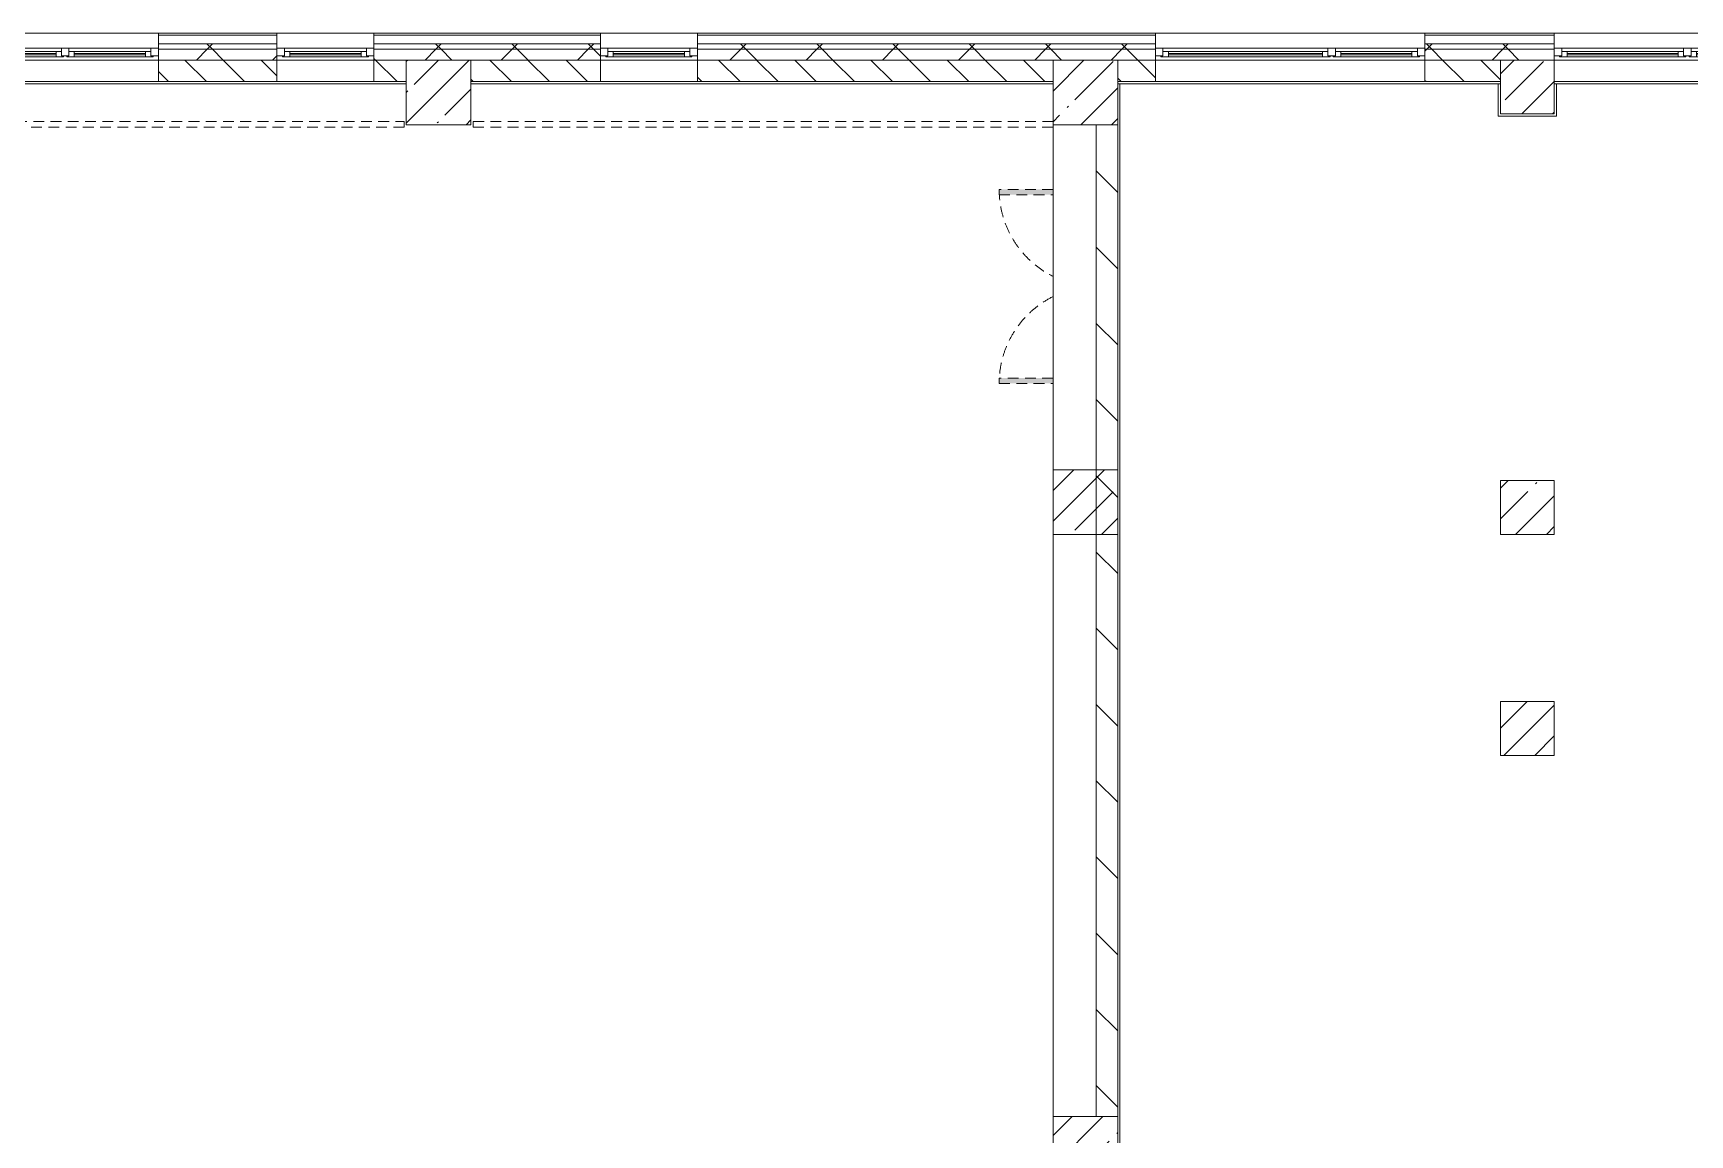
# Model space of a CAD drawing. Header units: millimetres. Extents: x 2623 to 211276, y -8553 to 29000.
# Drawn here: x 140964 to 156334, y 17129 to 27350 of the extents above; entities that cross this region are included whole.
import ezdxf

# ---------------------------------------------------------------- set-up
doc = ezdxf.new("R2010")
doc.units = ezdxf.units.MM
doc.linetypes.add('200_ШТРИХ__ш1_п0_6_', pattern=[160, 100, -60])
for name, color, linetype, lineweight in [('A-DETL-MBND-1', 7, '200_ШТРИХ__ш1_п0_6_', 9), ('A-GLAZ-1', 7, 'Continuous', 5), ('A-WALL', 7, 'Continuous', 9), ('A-WALL-3', 7, 'Continuous', 5), ('I-WALL-3', 7, 'Continuous', 5), ('S-COLS-2', 7, 'Continuous', 5)]:
    doc.layers.add(name, color=color, linetype=linetype, lineweight=lineweight)
doc.layers.add('A-FLOR-3', color=7, linetype='Continuous', lineweight=5, true_color=0xaaaaaa)
pattern_1 = [(45, (84266.1, 0), (-285.1231, 285.1231), []), (45, (84551.2, 0), (-285.1231, 285.1231), [504.031, -100.806, 16.764, -84.042])]
pattern_2 = [(45, (84266.1, 0), (-353.5534, 353.5534), []), (135, (84266.1, 0), (-353.5534, -353.5534), [])]

# ---------------------------------------------------------------- blocks, each defined once
blk = doc.blocks.new('BSC_Колонна _Прямоугольная - 600х600-V59-3_1_1_птичка')
at = {"layer": 'S-COLS-2'}
h = blk.add_hatch(dxfattribs=at)
h.set_pattern_fill('FP_66', color=256, style=0, pattern_type=2)
h.set_pattern_definition([(45, (-66460, -17000), (-285.1231, 285.1231), []), (45, (-66174.88, -17000), (-285.1231, 285.1231), [504.031, -100.806, 16.764, -84.042])])
h.paths.add_polyline_path([(-300, -300), (300, -300), (300, 300), (-300, 300)])
for p, q in [((300, 300), (-300, 300)), ((-300, 300), (-300, -300)), ((300, -300), (300, 300)), ((-300, -300), (300, -300))]:
    blk.add_line(p, q, dxfattribs=at)
blk = doc.blocks.new('BSC_Колонна _Прямоугольная - 500х500-V78-3_1_1_птичка')
at = {"layer": 'S-COLS-2'}
h = blk.add_hatch(dxfattribs=at)
h.set_pattern_fill('FP_85', color=256, style=0, pattern_type=2)
h.set_pattern_definition([(45, (-70560, -22950), (-285.1231, 285.1231), []), (45, (-70274.88, -22950), (-285.1231, 285.1231), [504.031, -100.806, 16.764, -84.042])])
h.paths.add_polyline_path([(-250, -250), (250, -250), (250, 250), (-250, 250)])
for p, q in [((250, 250), (-250, 250)), ((-250, 250), (-250, -250)), ((250, -250), (250, 250)), ((-250, -250), (250, -250))]:
    blk.add_line(p, q, dxfattribs=at)
blk = doc.blocks.new('120_Окно_СКБ_2Ст - 120_Окно_СКБ_2Ст 3100х2500 _мал_створка слева_ 2-19089248-3_1_1_птичка')
at = {"layer": 'A-GLAZ-1'}
for p, q in [((-1550, -75), (-1550, -5)), ((-1550, -5), (-1480, -5)), ((1550, -5), (-1550, -5)), ((-1480, -75), (-1550, -75)), ((-1550, -75), (-1500, -75)), ((-1480, -75), (-1500, -75)), ((-1500, -75), (-1500, -85)), ((-1500, -85), (670, -85)), ((670, -85), (-1500, -85)), ((-1480, -5), (-1480, -75)), ((650, -35), (-1480, -35)), ((-1480, -35), (-1480, -75)), ((-1430, -85), (-1430, -35)), ((-1430, -55), (600, -55)), ((600, -65), (-1430, -65)), ((600, -85), (600, -35)), ((650, -75), (650, -5)), ((650, -5), (720, -5)), ((650, -75), (650, -35)), ((720, -75), (650, -75)), ((670, -75), (650, -75)), ((670, -75), (700, -75)), ((670, -85), (670, -75)), ((720, -75), (700, -75)), ((700, -75), (700, -85)), ((700, -85), (1500, -85)), ((1500, -85), (700, -85)), ((720, -5), (720, -75)), ((1480, -35), (720, -35)), ((720, -35), (720, -75)), ((770, -85), (770, -35)), ((770, -55), (1430, -55)), ((1430, -65), (770, -65)), ((1430, -85), (1430, -35)), ((1480, -75), (1480, -5)), ((1480, -5), (1550, -5)), ((1480, -75), (1480, -35)), ((1550, -75), (1480, -75)), ((1500, -75), (1480, -75)), ((1500, -75), (1550, -75)), ((1500, -85), (1500, -75)), ((1550, -5), (1550, -75))]:
    blk.add_line(p, q, dxfattribs=at)
blk = doc.blocks.new('110_Дверь_СКБ_2Ст - Д-10 1800x2100h_Актовый зал EI30-32403870-3_1_1_птичка')
at = {"layer": 'A-DETL-MBND-1'}
for points in [[(-887.5, 500), (-837.5, 500), (-837.5, 1000), (-887.5, 1000)], [(862.5, 1000), (862.5, 500), (912.5, 500), (912.5, 1000)]]:
    blk.add_hatch(color=256, dxfattribs=at).paths.add_polyline_path(points)
for p, q in [((-887.5, 1000), (-887.5, 500)), ((-837.5, 1000), (-887.5, 1000)), ((-837.5, 500), (-837.5, 1000)), ((912.5, 1000), (862.5, 1000)), ((862.5, 1000), (862.5, 500)), ((912.5, 500), (912.5, 1000))]:
    blk.add_line(p, q, dxfattribs=at)
for centre, start, end in [((-887.5, 100), 26.74452, 90), ((912.5, 100), 90, 153.25548)]:
    blk.add_arc(centre, 900, start, end, dxfattribs=at)
blk = doc.blocks.new('BSC_Колонна _Прямоугольная - 500х500-V121-3_1_1_птичка')
at = {"layer": 'S-COLS-2'}
h = blk.add_hatch(dxfattribs=at)
h.set_pattern_fill('FP_109', color=256, style=0, pattern_type=2)
h.set_pattern_definition([(45, (-70560, -20900), (-285.1231, 285.1231), []), (45, (-70274.88, -20900), (-285.1231, 285.1231), [504.031, -100.806, 16.764, -84.042])])
h.paths.add_polyline_path([(-250, -250), (250, -250), (250, 250), (-250, 250)])
for p, q in [((250, 250), (-250, 250)), ((-250, 250), (-250, -250)), ((250, -250), (250, 250)), ((-250, -250), (250, -250))]:
    blk.add_line(p, q, dxfattribs=at)
blk = doc.blocks.new('120_Окно_СКБ_1Ст - 120_Окно_СКБ_1Ст 900х2500_h_-19906774-3_1_1_птичка')
at = {"layer": 'A-GLAZ-1'}
for p, q in [((-450, -75), (-450, -5)), ((-450, -5), (-380, -5)), ((450, -5), (-450, -5)), ((-380, -75), (-450, -75)), ((-450, -75), (-400, -75)), ((-380, -75), (-400, -75)), ((-400, -75), (-400, -85)), ((-400, -85), (400, -85)), ((400, -85), (-400, -85)), ((-380, -5), (-380, -75)), ((380, -35), (-380, -35)), ((-380, -35), (-380, -75)), ((-330, -85), (-330, -35)), ((-330, -55), (330, -55)), ((330, -65), (-330, -65)), ((330, -85), (330, -35)), ((380, -75), (380, -5)), ((380, -5), (450, -5)), ((380, -75), (380, -35)), ((450, -75), (380, -75)), ((400, -75), (380, -75)), ((400, -75), (450, -75)), ((400, -85), (400, -75)), ((450, -5), (450, -75))]:
    blk.add_line(p, q, dxfattribs=at)
blk = doc.blocks.new('120_Окно_СКБ_2Ст - 120_Окно_СКБ_2Ст 2500х2500 _мал створка справа_-23206729-3_1_1_птичка')
at = {"layer": 'A-GLAZ-1'}
for p, q in [((-1250, -75), (-1250, -5)), ((-1250, -5), (-1180, -5)), ((1250, -5), (-1250, -5)), ((-1180, -75), (-1250, -75)), ((-1250, -75), (-1200, -75)), ((-1180, -75), (-1200, -75)), ((-1200, -75), (-1200, -85)), ((-1200, -85), (370, -85)), ((370, -85), (-1200, -85)), ((-1180, -5), (-1180, -75)), ((350, -35), (-1180, -35)), ((-1180, -35), (-1180, -75)), ((-1130, -85), (-1130, -35)), ((-1130, -55), (300, -55)), ((300, -65), (-1130, -65)), ((300, -85), (300, -35)), ((350, -75), (350, -5)), ((350, -5), (420, -5)), ((350, -75), (350, -35)), ((420, -75), (350, -75)), ((370, -75), (350, -75)), ((370, -75), (400, -75)), ((370, -85), (370, -75)), ((420, -75), (400, -75)), ((400, -75), (400, -85)), ((400, -85), (1200, -85)), ((1200, -85), (400, -85)), ((420, -5), (420, -75)), ((1180, -35), (420, -35)), ((420, -35), (420, -75)), ((470, -85), (470, -35)), ((470, -55), (1130, -55)), ((1130, -65), (470, -65)), ((1130, -85), (1130, -35)), ((1180, -75), (1180, -5)), ((1180, -5), (1250, -5)), ((1180, -75), (1180, -35)), ((1250, -75), (1180, -75)), ((1200, -75), (1180, -75)), ((1200, -75), (1250, -75)), ((1200, -85), (1200, -75)), ((1250, -5), (1250, -75))]:
    blk.add_line(p, q, dxfattribs=at)
blk = doc.blocks.new('120_Окно_СКБ_2Ст - 120_Окно_СКБ_2Ст 2100х2400 _мал створка справа_-19092174-3_1_1_птичка')
at = {"layer": 'A-GLAZ-1'}
for p, q in [((-1050, -75), (-1050, -5)), ((-1050, -5), (-980, -5)), ((1050, -5), (-1050, -5)), ((-980, -75), (-1050, -75)), ((-1050, -75), (-1000, -75)), ((-980, -75), (-1000, -75)), ((-1000, -75), (-1000, -85)), ((-1000, -85), (170, -85)), ((170, -85), (-1000, -85)), ((-980, -5), (-980, -75)), ((150, -35), (-980, -35)), ((-980, -35), (-980, -75)), ((-930, -85), (-930, -35)), ((-930, -55), (100, -55)), ((100, -65), (-930, -65)), ((100, -85), (100, -35)), ((150, -75), (150, -5)), ((150, -5), (220, -5)), ((150, -75), (150, -35)), ((220, -75), (150, -75)), ((170, -75), (150, -75)), ((170, -75), (200, -75)), ((170, -85), (170, -75)), ((220, -75), (200, -75)), ((200, -75), (200, -85)), ((200, -85), (1000, -85)), ((1000, -85), (200, -85)), ((220, -5), (220, -75)), ((980, -35), (220, -35)), ((220, -35), (220, -75)), ((270, -85), (270, -35)), ((270, -55), (930, -55)), ((930, -65), (270, -65)), ((930, -85), (930, -35)), ((980, -75), (980, -5)), ((980, -5), (1050, -5)), ((980, -75), (980, -35)), ((1050, -75), (980, -75)), ((1000, -75), (980, -75)), ((1000, -75), (1050, -75)), ((1000, -85), (1000, -75)), ((1050, -5), (1050, -75))]:
    blk.add_line(p, q, dxfattribs=at)

msp = doc.modelspace()

# ---------------------------------------------------------------- hatches: boundary and pattern name
at = {"layer": 'A-WALL-3'}
h = msp.add_hatch(dxfattribs=at)
h.set_pattern_fill('FP_71', color=256, style=0, pattern_type=2)
h.set_pattern_definition(pattern_2)
h.paths.add_polyline_path([(177426.1, 27200), (177476.1, 27200), (177476.1, 27250), (164616.1, 27250), (164616.1, 27200), (176558.7, 27200)])
h.paths.add_polyline_path([(160616.1, 27200), (161516.1, 27200), (161516.1, 27250), (160616.1, 27250)])
h.paths.add_polyline_path([(155076.1, 27200), (155076.1, 27250), (153876.1, 27250), (153876.1, 27200), (154185.8, 27200)])
h.paths.add_polyline_path([(150457, 27200), (151376.1, 27200), (151376.1, 27250), (147126.1, 27250), (147126.1, 27200), (148592.6, 27200)])
h.paths.add_polyline_path([(157176.1, 27200), (158516.1, 27200), (158516.1, 27250), (157176.1, 27250)])
h.paths.add_polyline_path([(145796, 27200), (146226.1, 27200), (146226.1, 27250), (144126.1, 27250), (144126.1, 27200), (144863.8, 27200)])
h.paths.add_polyline_path([(142999.4, 27200), (143226.1, 27200), (143226.1, 27250), (142126.1, 27250), (142126.1, 27200)])
h.paths.add_polyline_path([(138338.4, 27200), (139026.1, 27200), (139026.1, 27250), (137526.1, 27250), (137526.1, 27200)])
h.paths.add_polyline_path([(134609.6, 27200), (135026.1, 27200), (135026.1, 27250), (133926.4, 27250), (133926.4, 27200)])
h.paths.add_polyline_path([(132745.1, 27200), (133026.4, 27200), (133026.4, 27250), (131926.1, 27250), (131926.1, 27200)])
h.paths.add_polyline_path([(126326.1, 27200), (128826.1, 27200), (128826.1, 27250), (126326.1, 27250)])
h = msp.add_hatch(dxfattribs=at)
h.set_pattern_fill('FP_71', color=256, style=0, pattern_type=2)
h.set_pattern_definition(pattern_2)
h.paths.add_polyline_path([(177326.1, 27100), (177426.1, 27100), (177426.1, 27200), (164616.1, 27200), (164616.1, 27100), (176558.7, 27100)])
h.paths.add_polyline_path([(155076.1, 27100), (155076.1, 27200), (153876.1, 27200), (153876.1, 27100), (154185.8, 27100)])
h.paths.add_polyline_path([(158516.1, 27100), (158516.1, 27200), (157176.1, 27200), (157176.1, 27100), (157914.7, 27100)])
h.paths.add_polyline_path([(160616.1, 27100), (161516.1, 27100), (161516.1, 27200), (160616.1, 27200)])
h.paths.add_polyline_path([(151376.1, 27100), (151376.1, 27200), (147126.1, 27200), (147126.1, 27100), (150457, 27100)])
h.paths.add_polyline_path([(144126.1, 27100), (146226.1, 27100), (146226.1, 27200), (144126.1, 27200)])
h.paths.add_polyline_path([(143226.1, 27100), (143226.1, 27200), (142126.1, 27200), (142126.1, 27100), (142999.4, 27100)])
h.paths.add_polyline_path([(138338.4, 27100), (139026.1, 27100), (139026.1, 27200), (137526.1, 27200), (137526.1, 27100)])
h.paths.add_polyline_path([(134609.6, 27100), (135026.1, 27100), (135026.1, 27200), (133926.4, 27200), (133926.4, 27100)])
h.paths.add_polyline_path([(132745.1, 27100), (133026.4, 27100), (133026.4, 27200), (131926.1, 27200), (131926.1, 27100)])
h.paths.add_polyline_path([(128084.1, 27100), (128826.1, 27100), (128826.1, 27200), (126426.1, 27200), (126426.1, 27100), (127026.1, 27100)])
h = msp.add_hatch(dxfattribs=at)
h.set_pattern_fill('FP_69', color=256, style=0, pattern_type=2)
h.set_pattern_definition([(135, (84266.1, 0), (-176.7767, -176.7767), [])])
h.paths.add_polyline_path([(166304.5, 26900), (168466.1, 26900), (168466.1, 27100), (165416.1, 27100), (165416.1, 26900)])
h.paths.add_polyline_path([(164906.2, 26900), (164916.1, 26900), (164916.1, 27100), (164616.1, 27100), (164616.1, 26900)])
h.paths.add_polyline_path([(150426.1, 26900), (150426.1, 27100), (147126.1, 27100), (147126.1, 26900), (148592.6, 26900)])
h.paths.add_polyline_path([(153876.1, 26900), (154576.1, 26900), (154576.1, 27100), (153876.1, 27100)])
h.paths.add_polyline_path([(151376.1, 26900), (151376.1, 27100), (151026.1, 27100), (151026.1, 26900)])
h.paths.add_polyline_path([(157176.1, 26900), (157806.1, 26900), (157806.1, 27100), (157176.1, 27100)])
h.paths.add_polyline_path([(158306.1, 26900), (158516.1, 26900), (158516.1, 27100), (158306.1, 27100)])
h.paths.add_polyline_path([(161016.1, 26900), (161016.1, 27100), (160616.1, 27100), (160616.1, 26900), (160711.3, 26900)])
h.paths.add_polyline_path([(144126.1, 26900), (144426.1, 26900), (144426.1, 27100), (144126.1, 27100)])
h.paths.add_polyline_path([(142126.1, 26900), (143226.1, 26900), (143226.1, 27100), (142126.1, 27100)])
h.paths.add_polyline_path([(138426.1, 26900), (138426.1, 27100), (137526.1, 27100), (137526.1, 26900), (138338.4, 26900)])
h.paths.add_polyline_path([(145026.1, 26900), (146226.1, 26900), (146226.1, 27100), (145026.1, 27100)])
h.paths.add_polyline_path([(133926.4, 26900), (135026.1, 26900), (135026.1, 27100), (133926.4, 27100)])
h.paths.add_polyline_path([(132426.1, 26900), (132426.1, 27100), (131926.1, 27100), (131926.1, 26900)])
h.paths.add_polyline_path([(128826.1, 26900), (128826.1, 27100), (127026.1, 27100), (127026.1, 26900), (128084.1, 26900)])
at = {"layer": 'I-WALL-3'}
h = msp.add_hatch(dxfattribs=at)
h.set_pattern_fill('FP_70', color=256, style=0, pattern_type=2)
h.set_pattern_definition([(135, (84266.1, 0), (-353.5534, -353.5534), [])])
h.paths.add_polyline_path([(150826.1, 12320), (151026.1, 12320), (151026.1, 16700), (150826.1, 16700), (150826.1, 13534.8)])
h.paths.add_polyline_path([(150826.1, 17300), (151026.1, 17300), (151026.1, 26500), (150826.1, 26500), (150826.1, 20476.2)])
at = {"layer": 'S-COLS-2'}
h = msp.add_hatch(dxfattribs=at)
h.set_pattern_fill('FP_67', color=256, style=0, pattern_type=2)
h.set_pattern_definition(pattern_1)
h.paths.add_polyline_path([(145026.1, 26500), (145026.1, 27100), (144426.1, 27100), (144426.1, 26500), (144863.8, 26500)])
h = msp.add_hatch(dxfattribs=at)
h.set_pattern_fill('FP_67', color=256, style=0, pattern_type=2)
h.set_pattern_definition(pattern_1)
h.paths.add_polyline_path([(150826.1, 26500), (151026.1, 26500), (151026.1, 27100), (150426.1, 27100), (150426.1, 26500), (150457, 26500)])
h = msp.add_hatch(dxfattribs=at)
h.set_pattern_fill('FP_67', color=256, style=0, pattern_type=2)
h.set_pattern_definition(pattern_1)
h.paths.add_polyline_path([(154576.1, 26600), (155076.1, 26600), (155076.1, 27100), (154576.1, 27100), (154576.1, 26839.2)])
h = msp.add_hatch(dxfattribs=at)
h.set_pattern_fill('FP_67', color=256, style=0, pattern_type=2)
h.set_pattern_definition(pattern_1)
h.paths.add_polyline_path([(151026.1, 22700), (151026.1, 23300), (150426.1, 23300), (150426.1, 22700)])

# ---------------------------------------------------------------- linework, layer by layer
at = {"layer": 'A-DETL-MBND-1'}
for p, q in [((139046.1, 26529), (144406.1, 26529)), ((144406.1, 26479), (139046.1, 26479)), ((144406.1, 26479), (144406.1, 26529)), ((145047.1, 26529), (145047.1, 26479)), ((145047.1, 26529), (150426.1, 26529)), ((150426.1, 26479), (145047.1, 26479))]:
    msp.add_line(p, q, dxfattribs=at)
at = {"layer": 'A-FLOR-3'}
for p, q in [((151046.1, 26880), (151046.1, 13620)), ((154556.1, 26580), (154556.1, 26880)), ((155096.1, 26880), (155096.1, 26580)), ((150426.1, 26500), (150426.1, 23300)), ((155096.1, 26580), (154556.1, 26580)), ((150426.1, 22700), (150426.1, 17300))]:
    msp.add_line(p, q, dxfattribs=at)
at = {"layer": 'A-WALL'}
for p, q in [((143226.1, 27330), (142126.1, 27330)), ((143226.1, 27250), (142126.1, 27250)), ((146226.1, 27330), (144126.1, 27330)), ((146226.1, 27250), (144126.1, 27250)), ((151376.1, 27330), (147126.1, 27330)), ((151376.1, 27250), (147126.1, 27250)), ((155076.1, 27330), (153876.1, 27330)), ((155076.1, 27250), (153876.1, 27250)), ((143226.1, 27200), (142126.1, 27200)), ((146226.1, 27200), (144126.1, 27200)), ((151376.1, 27200), (147126.1, 27200)), ((155076.1, 27200), (153876.1, 27200))]:
    msp.add_line(p, q, dxfattribs=at)
at = {"layer": 'A-WALL-3'}
for p, q in [((153876.1, 27350), (126196.1, 27350)), ((142126.1, 27350), (142126.1, 26900)), ((143226.1, 26900), (143226.1, 27350)), ((144126.1, 27350), (144126.1, 26900)), ((146226.1, 26900), (146226.1, 27350)), ((147126.1, 27350), (147126.1, 26900)), ((151376.1, 26900), (151376.1, 27350)), ((153876.1, 27350), (153876.1, 26900)), ((177576.1, 27350), (153876.1, 27350)), ((155076.1, 27100), (155076.1, 27350)), ((154576.1, 27100), (127026.1, 27100)), ((144426.1, 26900), (144426.1, 27100)), ((145026.1, 27100), (145026.1, 26900)), ((150426.1, 26900), (150426.1, 27100)), ((151026.1, 27100), (151026.1, 26900)), ((177076.1, 27100), (153876.1, 27100)), ((154576.1, 26900), (154576.1, 27100)), ((142126.1, 26900), (143226.1, 26900)), ((144126.1, 26900), (144426.1, 26900)), ((145026.1, 26900), (146226.1, 26900)), ((147126.1, 26900), (150426.1, 26900)), ((151026.1, 26900), (151376.1, 26900)), ((153876.1, 26900), (154576.1, 26900))]:
    msp.add_line(p, q, dxfattribs=at)
at = {"layer": 'I-WALL-3'}
for p, q in [((139026.1, 27100), (142126.1, 27100)), ((143226.1, 27100), (144126.1, 27100)), ((146226.1, 27100), (147126.1, 27100)), ((151376.1, 27100), (153876.1, 27100)), ((155076.1, 27100), (157176.1, 27100)), ((142126.1, 26900), (139026.1, 26900)), ((144126.1, 26900), (143226.1, 26900)), ((147126.1, 26900), (146226.1, 26900)), ((153876.1, 26900), (151376.1, 26900)), ((157176.1, 26900), (155076.1, 26900)), ((144426.1, 26880), (139026.1, 26880)), ((150426.1, 26880), (145026.1, 26880)), ((154576.1, 26880), (151026.1, 26880)), ((157806.1, 26880), (155076.1, 26880)), ((150826.1, 26500), (150826.1, 17300)), ((151026.1, 26500), (150826.1, 26500)), ((151026.1, 17300), (151026.1, 26500))]:
    msp.add_line(p, q, dxfattribs=at)
at = {"layer": 'S-COLS-2'}
for p, q in [((145026.1, 27100), (144426.1, 27100)), ((144426.1, 27100), (144426.1, 26900)), ((145026.1, 26900), (145026.1, 27100)), ((151026.1, 27100), (150426.1, 27100)), ((150426.1, 27100), (150426.1, 26900)), ((151026.1, 26900), (151026.1, 27100)), ((155076.1, 27100), (154576.1, 27100)), ((154576.1, 27100), (154576.1, 26900)), ((155076.1, 26600), (155076.1, 27100)), ((144426.1, 26900), (144426.1, 26500)), ((145026.1, 26500), (145026.1, 26900)), ((150426.1, 26900), (150426.1, 26500)), ((151026.1, 26500), (151026.1, 26900)), ((154576.1, 26900), (154576.1, 26600)), ((154576.1, 26600), (155076.1, 26600)), ((144426.1, 26500), (145026.1, 26500)), ((150426.1, 26500), (150826.1, 26500)), ((150826.1, 26500), (151026.1, 26500)), ((151026.1, 23300), (150426.1, 23300)), ((150426.1, 23300), (150426.1, 22700)), ((151026.1, 22700), (151026.1, 23300)), ((150426.1, 22700), (151026.1, 22700))]:
    msp.add_line(p, q, dxfattribs=at)

# ---------------------------------------------------------------- block references
at = {"layer": 'A-DETL-MBND-1', "rotation": 89.9999999999999}
msp.add_blockref('110_Дверь_СКБ_2Ст - Д-10 1800x2100h_Актовый зал EI30-32403870-3_1_1_птичка', (150926.1, 24987.5), dxfattribs=at)
at = {"layer": 'A-GLAZ-1'}
for name, p in [('120_Окно_СКБ_2Ст - 120_Окно_СКБ_2Ст 3100х2500 _мал_створка слева_ 2-19089248-3_1_1_птичка', (140576.1, 27215)), ('120_Окно_СКБ_1Ст - 120_Окно_СКБ_1Ст 900х2500_h_-19906774-3_1_1_птичка', (143676.1, 27215)), ('120_Окно_СКБ_1Ст - 120_Окно_СКБ_1Ст 900х2500_h_-19906774-3_1_1_птичка', (146676.1, 27215)), ('120_Окно_СКБ_2Ст - 120_Окно_СКБ_2Ст 2500х2500 _мал створка справа_-23206729-3_1_1_птичка', (152626.1, 27215)), ('120_Окно_СКБ_2Ст - 120_Окно_СКБ_2Ст 2100х2400 _мал створка справа_-19092174-3_1_1_птичка', (156126.1, 27215))]:
    msp.add_blockref(name, p, dxfattribs=at)
at = {"layer": 'S-COLS-2'}
for name, p in [('BSC_Колонна _Прямоугольная - 500х500-V78-3_1_1_птичка', (154826.1, 22950)), ('BSC_Колонна _Прямоугольная - 500х500-V121-3_1_1_птичка', (154826.1, 20900)), ('BSC_Колонна _Прямоугольная - 600х600-V59-3_1_1_птичка', (150726.1, 17000))]:
    msp.add_blockref(name, p, dxfattribs=at)

doc.saveas('drawing.dxf')
